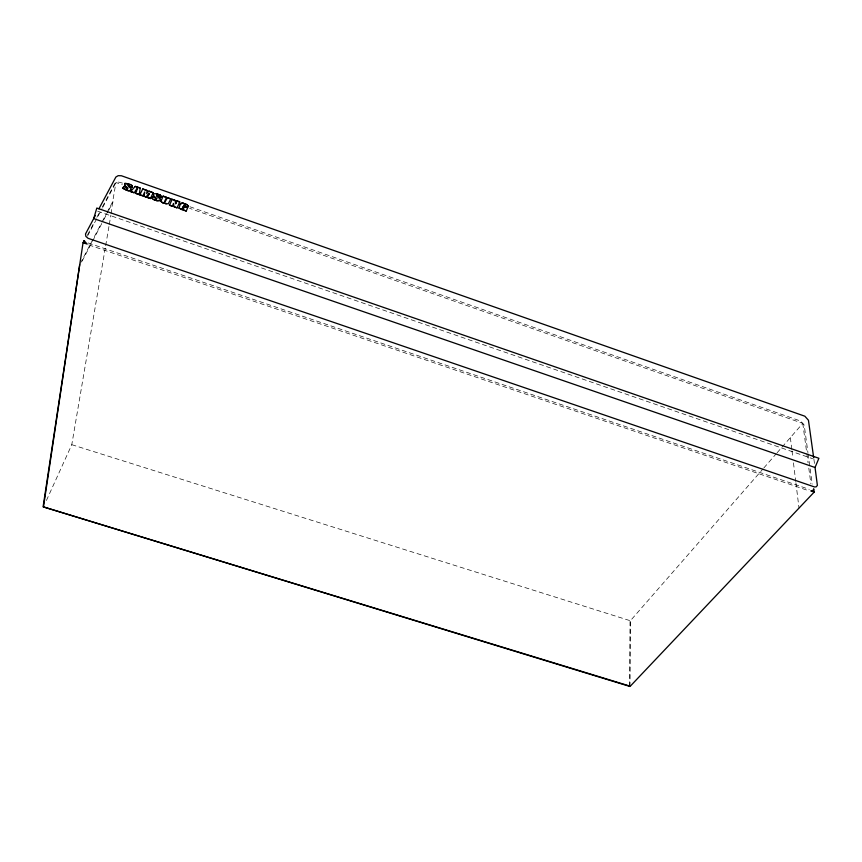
<?xml version="1.0" encoding="UTF-8"?>
<svg xmlns="http://www.w3.org/2000/svg" width="862" height="862" viewBox="0 0 862 862"><rect width="100%" height="100%" fill="white"/><g stroke="black" fill="none" stroke-linecap="round" stroke-linejoin="round"><path stroke-width="0.65" stroke-dasharray="4.31 3.23" d="M629.669 686.023L630.047 620.662M630.003 686.486L630.37 620.759L762.956 468.96M107.082 212.386L112.674 201.708L115.939 182.496L122.285 184.727M46.408 500.52L71.783 444.684L105.444 246.974M105.67 245.648L109.065 225.747M109.291 224.422L110.875 215.134M111.101 213.808L112.674 201.708M80.36 263.384L101.49 223.053M102.115 221.868L106.457 213.571M82.084 261.186L103.192 220.844M103.817 219.659L108.159 211.352M108.784 210.166L113.127 201.859M87.525 236.037L102.05 208.669M102.675 207.483L115.939 182.496M87.59 234.798L94.4 221.965M96.889 217.289L99.981 211.459M102.459 206.794L114.861 183.455L118.525 182.065L122.587 183.121M763.84 467.947L776.209 453.778M777.104 452.765L802.781 423.371L189.575 208.324M71.783 444.684L630.37 620.759M88.236 242.976L809.278 489.357M88.829 244.916L809.429 490.984M97.643 211.19L812.618 458.703M189.888 206.74L800.636 421.055L804.214 425.085L807.942 452.625M813.89 459.144L814.547 463.918M808.125 453.94L812.209 484.11M802.781 423.371L806.67 452.345M806.854 453.66L808.082 462.872M808.793 468.141L810.916 483.948M790.357 437.594L791.822 449.565M791.995 450.891L792.803 457.539M793.46 462.862L795.745 481.492M795.906 482.817L799.009 508.095"/><path stroke-width="1.29" d="M139.267 194.596L140.204 188.088L135.259 186.354L130.582 191.547L134.138 192.797L134.881 191.73L136.11 192.161L135.754 193.368L139.267 194.596L135.754 193.368M146.238 197.032L149.352 193.476L146.238 197.032L144.116 196.288L144.751 191.957L142.855 195.846L139.849 194.801L142.736 188.972L147.143 190.524L146.702 193.605L148.814 191.105L153.231 192.776L148.814 191.105M156.798 195.825L159.233 197.926L156.841 196.051L157.024 195.275L158.091 195.448L157.811 196.407L161.097 197.182L157.811 196.407M83.054 242.696L87.17 244.086L84.11 240.703L83.054 242.696L43.1 506.813L630.003 686.486L814.191 492.073L813.728 488.808M83.733 243.17L84.11 240.703M84.39 241.22L84.487 240.627M126.423 190.125C116.262 184.242 128.858 192.786 130.679 190.48L131.25 189.209M123.578 186.677L126.779 187.797C125.098 189.457 128.654 189.64 127.727 188.11L124.516 185.201L126.391 187.022M130.388 184.554C117.523 182.582 130.313 182.959 132.339 186.073L132.339 186.073M126.768 189.22L126.337 188.95M127.899 185.783L128.082 185.114M128.266 185.018L129.16 185.298L128.847 186.246L132.037 187.366L132.392 186.418M127.608 190.599L128.707 190.804M130.281 187.657L128.686 186.472L130.776 188.099M128.847 186.246L132.058 187.259M129.634 190.761L131.272 189.101M131.336 185.168L132.026 185.545M130.582 191.547L134.16 192.689M135.237 186.461L140.204 188.088M137.209 188.638L135.356 190.696L136.541 191.116M139.849 194.801L142.855 195.846M142.736 188.972L147.143 190.524M144.116 196.288L146.26 196.924M147.434 197.452L150.43 198.508L147.434 197.452L149.352 193.476M152.262 198.335L152.262 197.732L152.574 198.82L152.283 198.228M152.628 196.859C155.699 197.301 156.13 200.523 156.873 198.605M153.975 196.073L156.722 198.389M155.505 200.307C148.641 197.764 163.392 203.928 160.052 198.605M155.397 199.133L156.388 199.456M156.938 193.875C167.368 198.303 151.119 190.06 153.673 195.846M157.024 195.275L158.091 195.448M156.679 200.781L160.041 200.146M161.237 196.213L161.259 196.105M161.668 202.031C159.039 199.779 165.03 204.51 162.358 202.505M163.112 196.127L166.485 197.43L163.112 196.127L160.978 201.288M164.642 202.484L167.487 197.667L170.848 198.96L167.487 197.667M170.87 198.853L168.209 203.885L163.263 202.979M166.247 204.014L165.364 203.712M169.48 205.178L172.335 206.169L169.48 205.178L172.184 199.316L175.018 200.307L175.697 203.669C174.533 197.98 184.576 204.1 176.893 201.083M183.983 207.559L183.294 207.311L183.983 207.559L183.455 208.679L182.302 208.529L184.533 204.639L182.453 207.871M172.184 199.316L175.018 200.307M173.542 203.551L174.102 206.794L177.087 207.839L179.738 201.967M174.102 206.794L177.087 207.839M175.697 203.669L176.915 200.975M182.324 209.66C173.434 205.091 184.263 211.212 182.949 209.757M180.783 203.454L180.039 204.585L182.27 203.076L181.354 203.13M188.196 205.846L186.192 204.175L182.841 203.12L187.183 204.865L188.207 206.384L187.873 207.386L184.511 206.093L184.748 205.576L184.511 206.093M183.671 206.546L187.647 207.828L186.235 211.039L183.487 209.865M184.112 210.296L186.235 211.039M164.319 202.247L166.506 197.323M136.519 191.224L137.23 188.53M184.727 205.673L184.931 204.919M161.075 197.29L161.302 196.568M152.24 197.84L152.649 196.751M813.663 489.347L812.446 490.79L810.808 490.898L814.191 492.073M815.043 467.495L818.9 458.282L96.824 208.044L93.699 218.582L85.5 234.001L85.877 236.382L88.064 238.3L814.525 486.955L816.174 486.847L817.381 485.403L815.043 467.495L93.699 218.582L95.391 215.414M183.272 207.419L183.692 206.438M180.061 204.477L179.167 207.968M172.335 206.169L173.564 203.443M150.43 198.508L153.253 192.668M123.6 186.569L123.169 188.153M98.904 208.841L115.874 177.033L118.18 175.676L121.391 175.751L804.849 416.206L808.448 420.247L813.706 457.851M125.012 183.832L124.494 185.308M182.238 203.184L182.841 203.12M126.789 189.101L127.36 189.166M629.669 686.023L43.488 506.931L79.735 264.58M160.246 195.2L160.903 195.793M152.596 198.713L153.253 199.37M159.255 197.818L159.729 198.368"/></g></svg>
